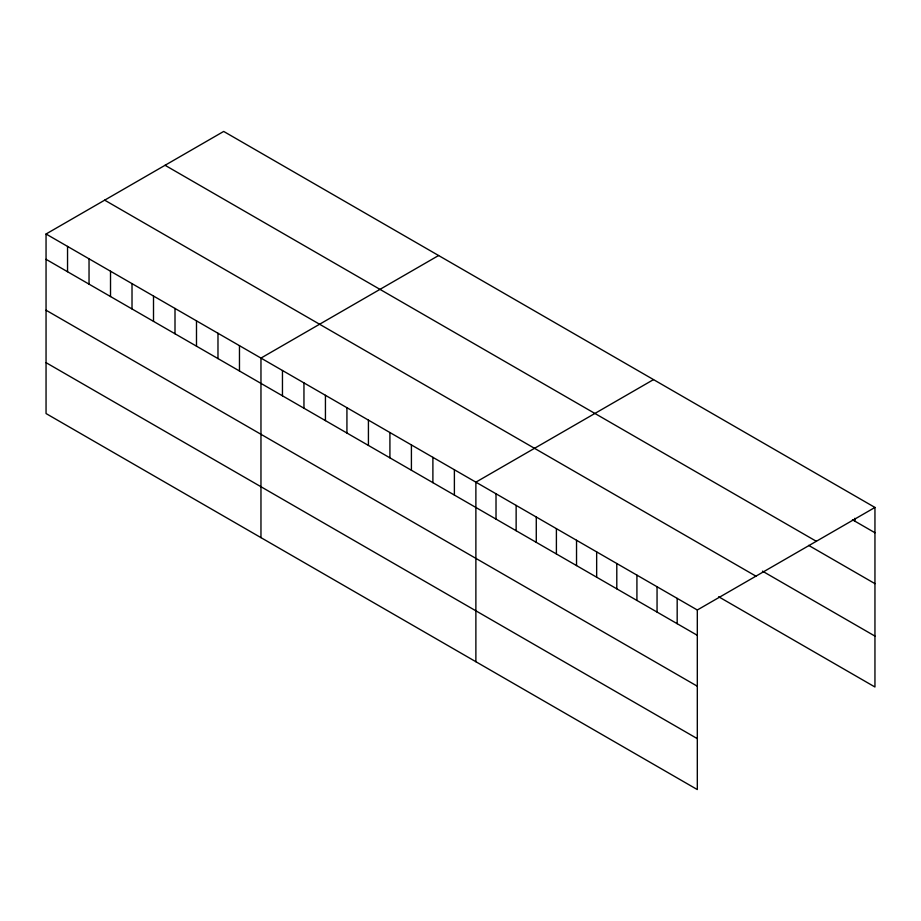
<?xml version="1.0" encoding="UTF-8"?>
<svg xmlns="http://www.w3.org/2000/svg" width="921" height="921" viewBox="0 0 921 921"><rect width="100%" height="100%" fill="white"/><g stroke="black" fill="none" stroke-linecap="round" stroke-linejoin="round"><path stroke-width="1.38" d="M46.05 234.003L697.312 610.001L697.312 789.562L46.05 413.552L46.05 234.003L223.688 131.438L874.95 507.448L874.95 686.997L718.645 596.75M438.603 255.52L260.965 358.085L260.965 537.634M653.519 379.602L475.881 482.167L475.881 661.715M697.312 610.001L874.95 507.448M852.455 519.766L874.95 532.752M165.066 165.285L816.328 541.295M808.638 545.37L874.95 583.649M762.461 571.147L874.95 636.1M104.672 200.156L755.934 576.155M46.05 259.319L697.312 635.317M46.05 310.216L697.312 686.214M46.05 362.655L697.312 738.654M854.815 518.316L854.815 521.136M677.177 598.385L677.177 623.69M657.053 586.758L657.053 612.074M636.918 575.141L636.918 600.446M616.794 563.514L616.794 588.83M596.658 551.898L596.658 577.202M576.534 540.27L576.534 565.586M556.399 528.654L556.399 553.958M536.275 517.026L536.275 542.342M516.14 505.41L516.14 530.715M496.016 493.783L496.016 519.099M454.387 469.756L454.387 495.072M432.893 457.346L432.893 482.662M411.411 444.935L411.411 470.251M389.917 432.536L389.917 457.841M368.423 420.126L368.423 445.43M346.929 407.715L346.929 433.031M325.435 395.305L325.435 420.621M303.953 382.906L303.953 408.21M282.459 370.495L282.459 395.8M239.472 345.674L239.472 370.99M217.978 333.264L217.978 358.58M196.495 320.865L196.495 346.169M175.002 308.454L175.002 333.759M153.508 296.044L153.508 321.36M132.014 283.633L132.014 308.949M110.52 271.223L110.52 296.539M89.038 258.824L89.038 284.129M67.544 246.414L67.544 271.718"/></g></svg>
